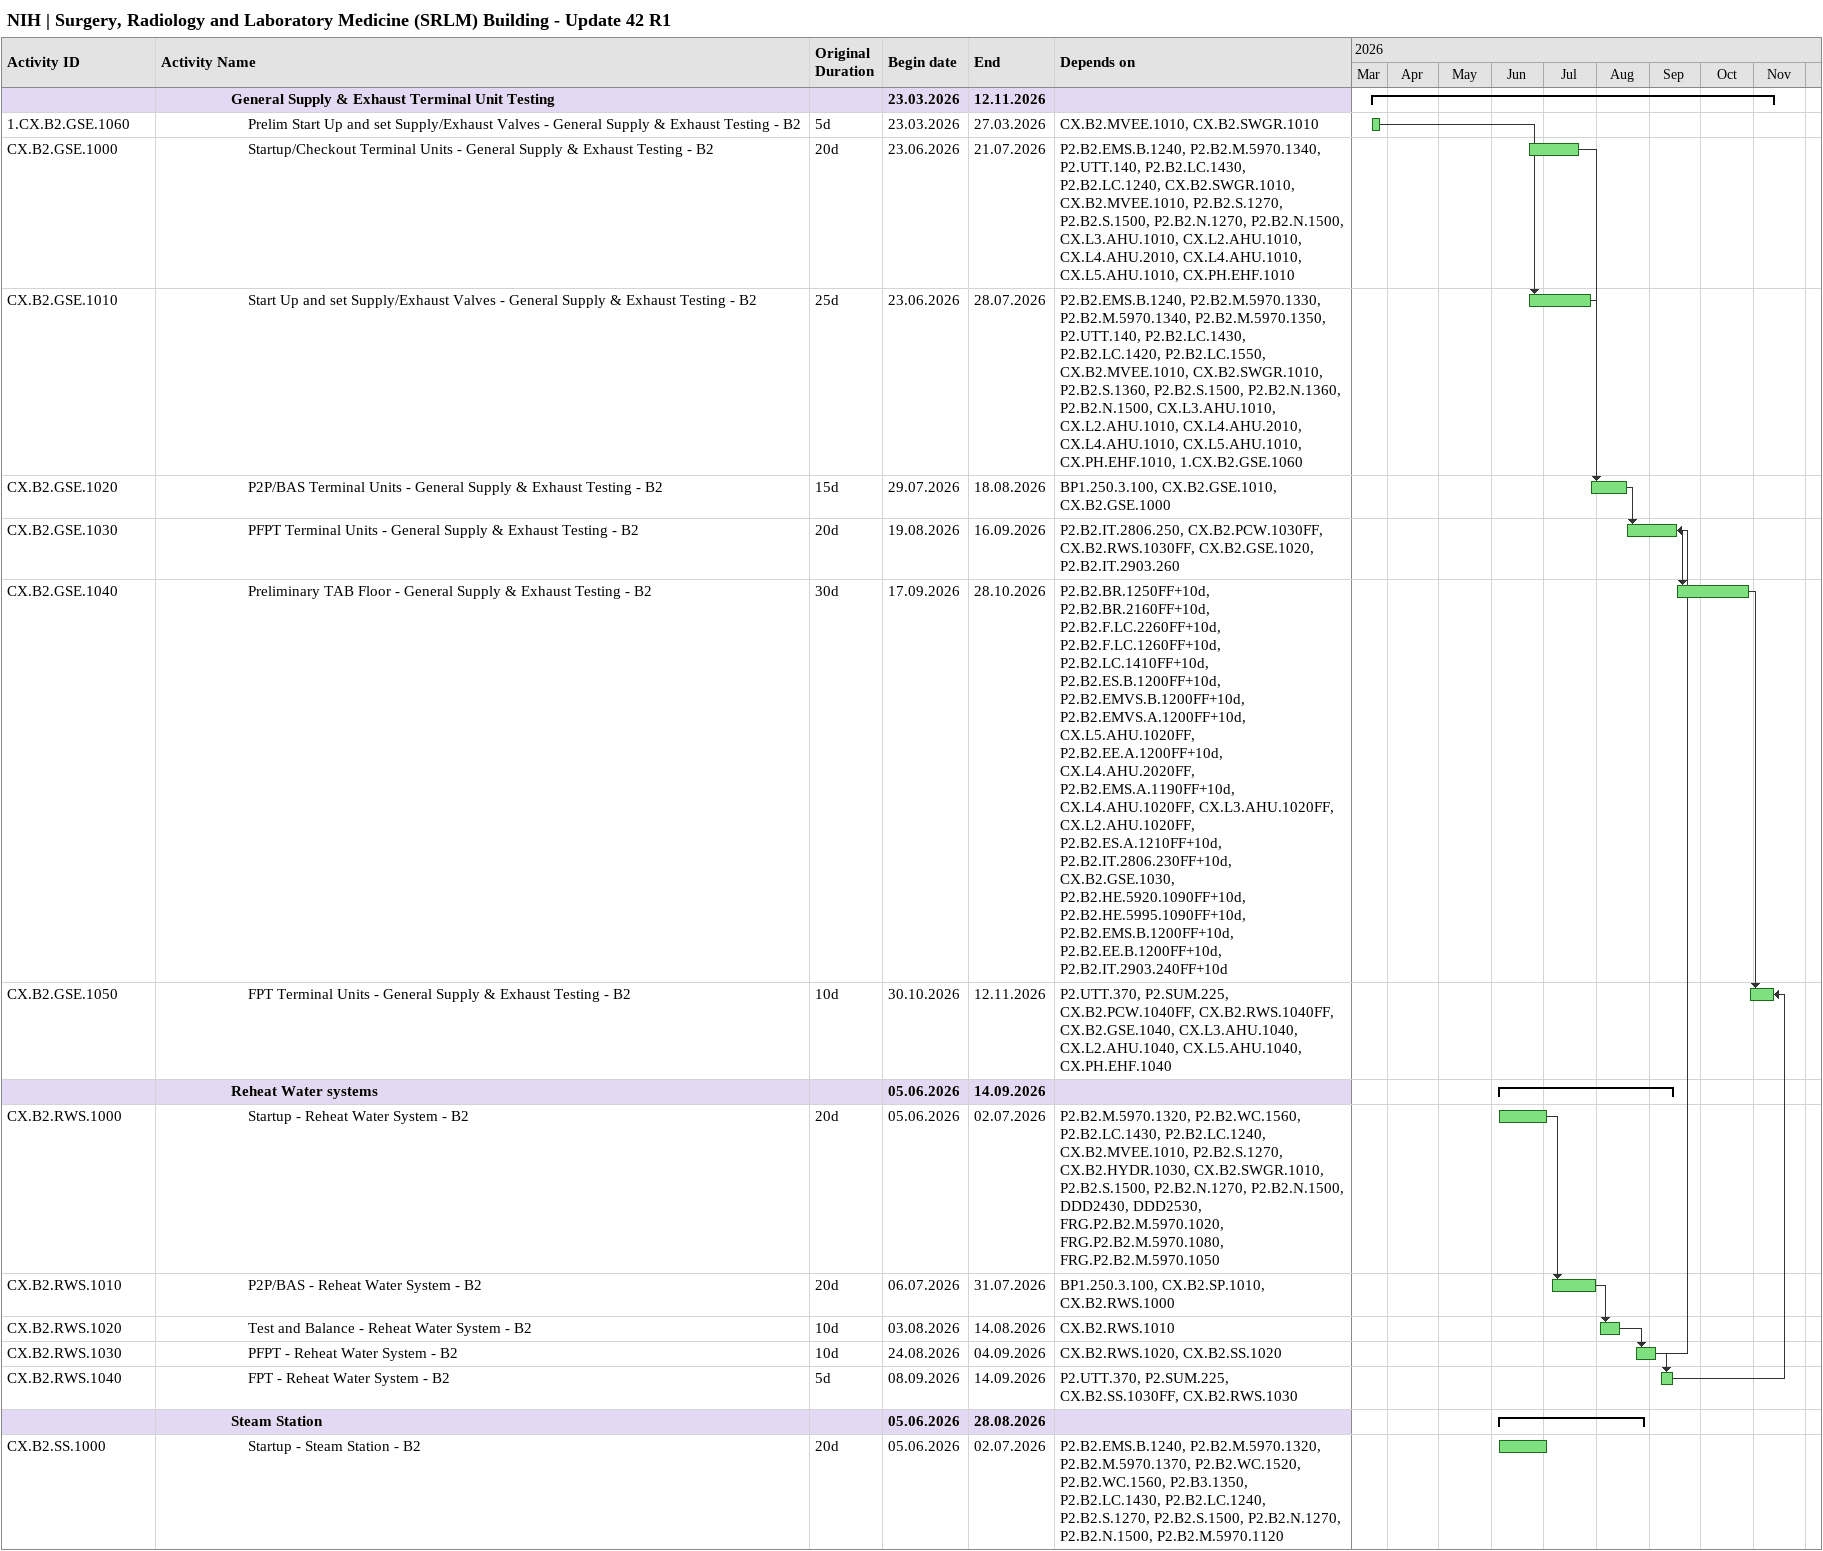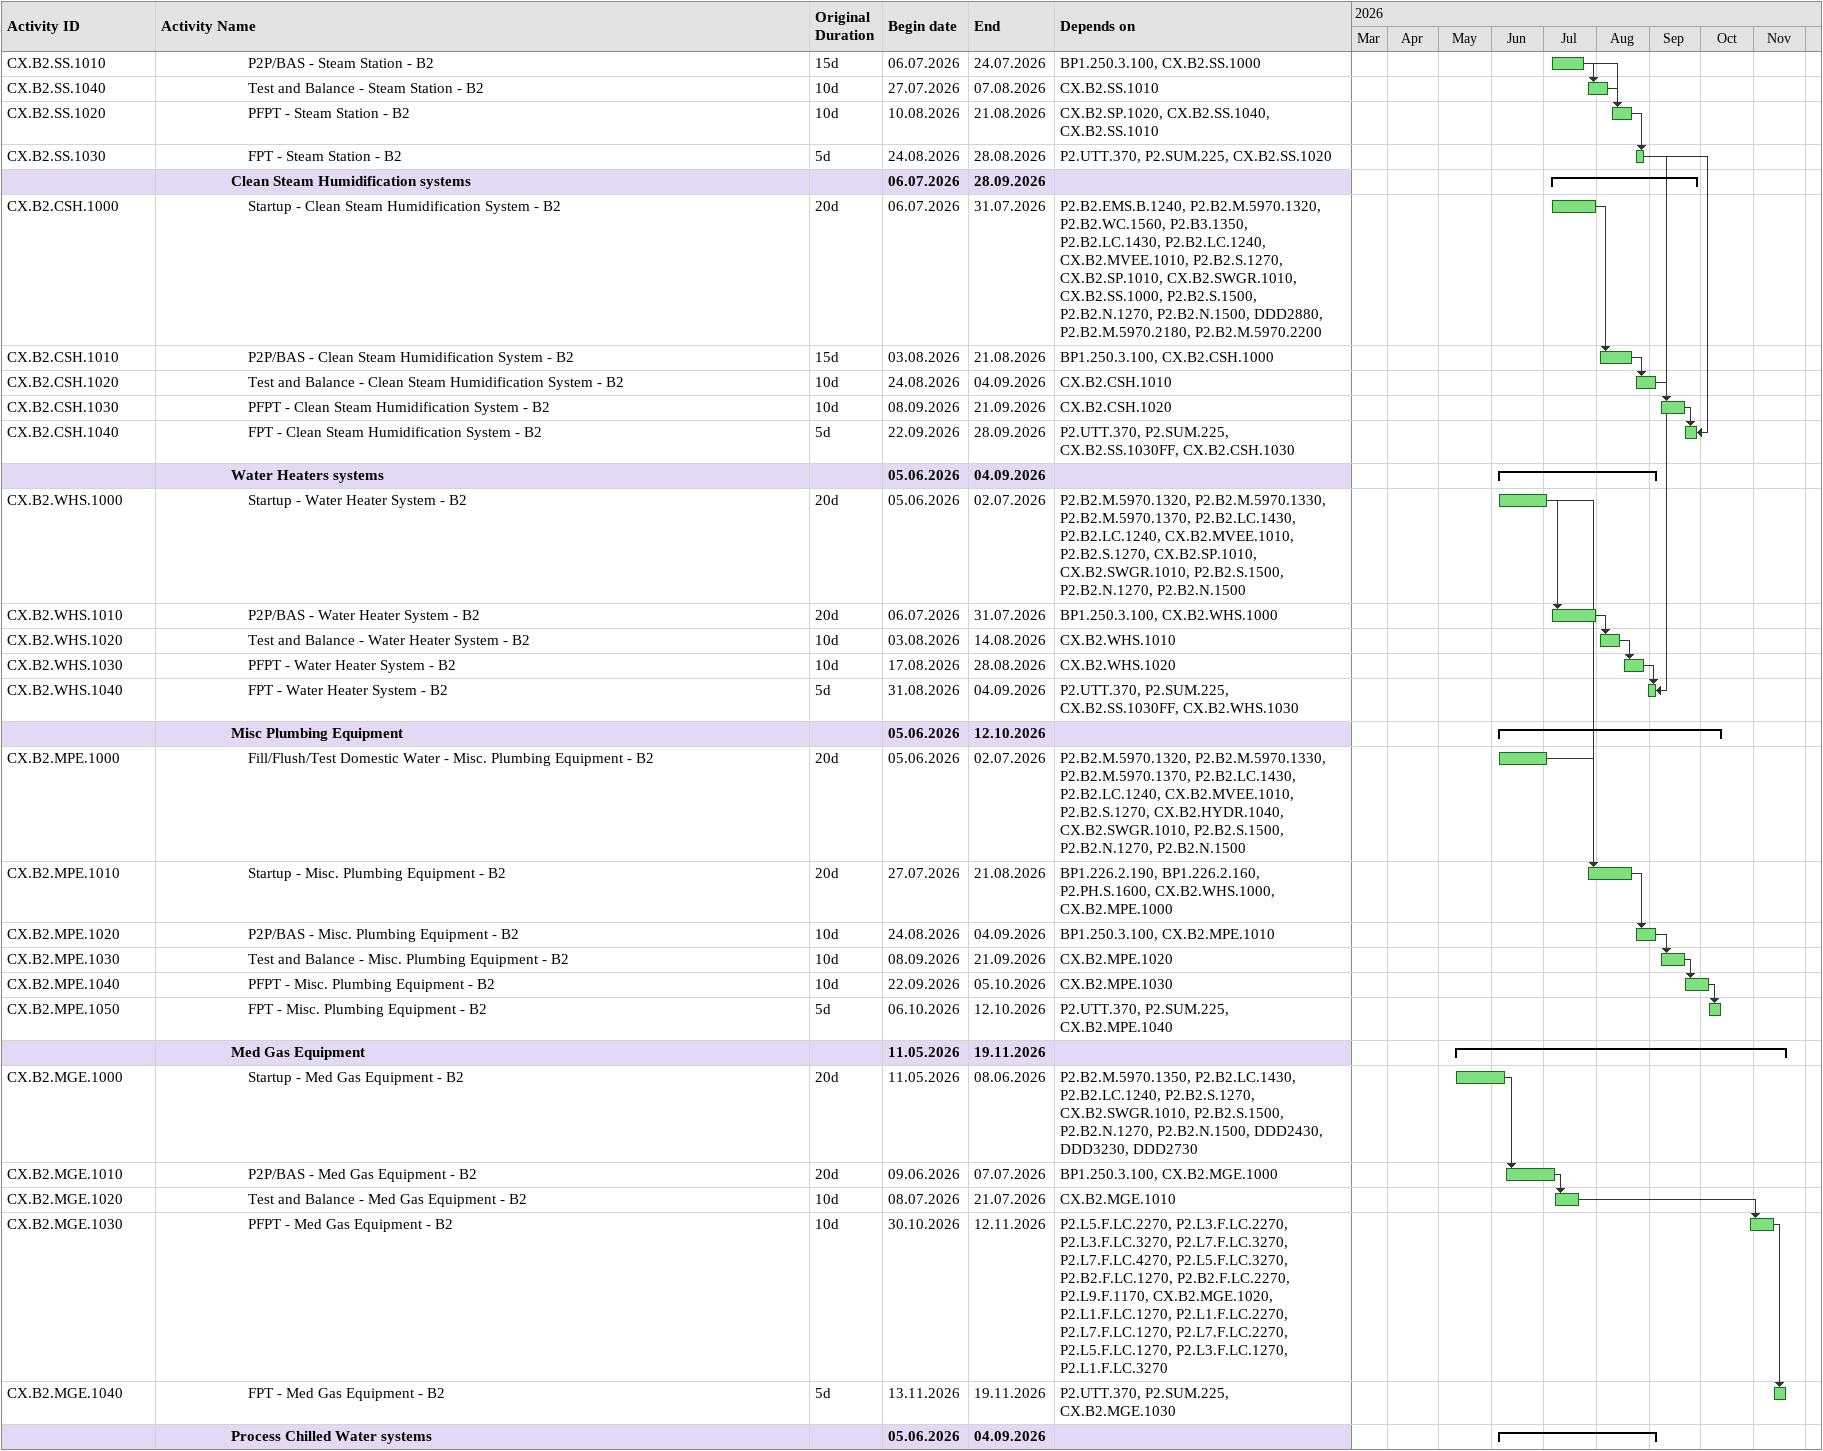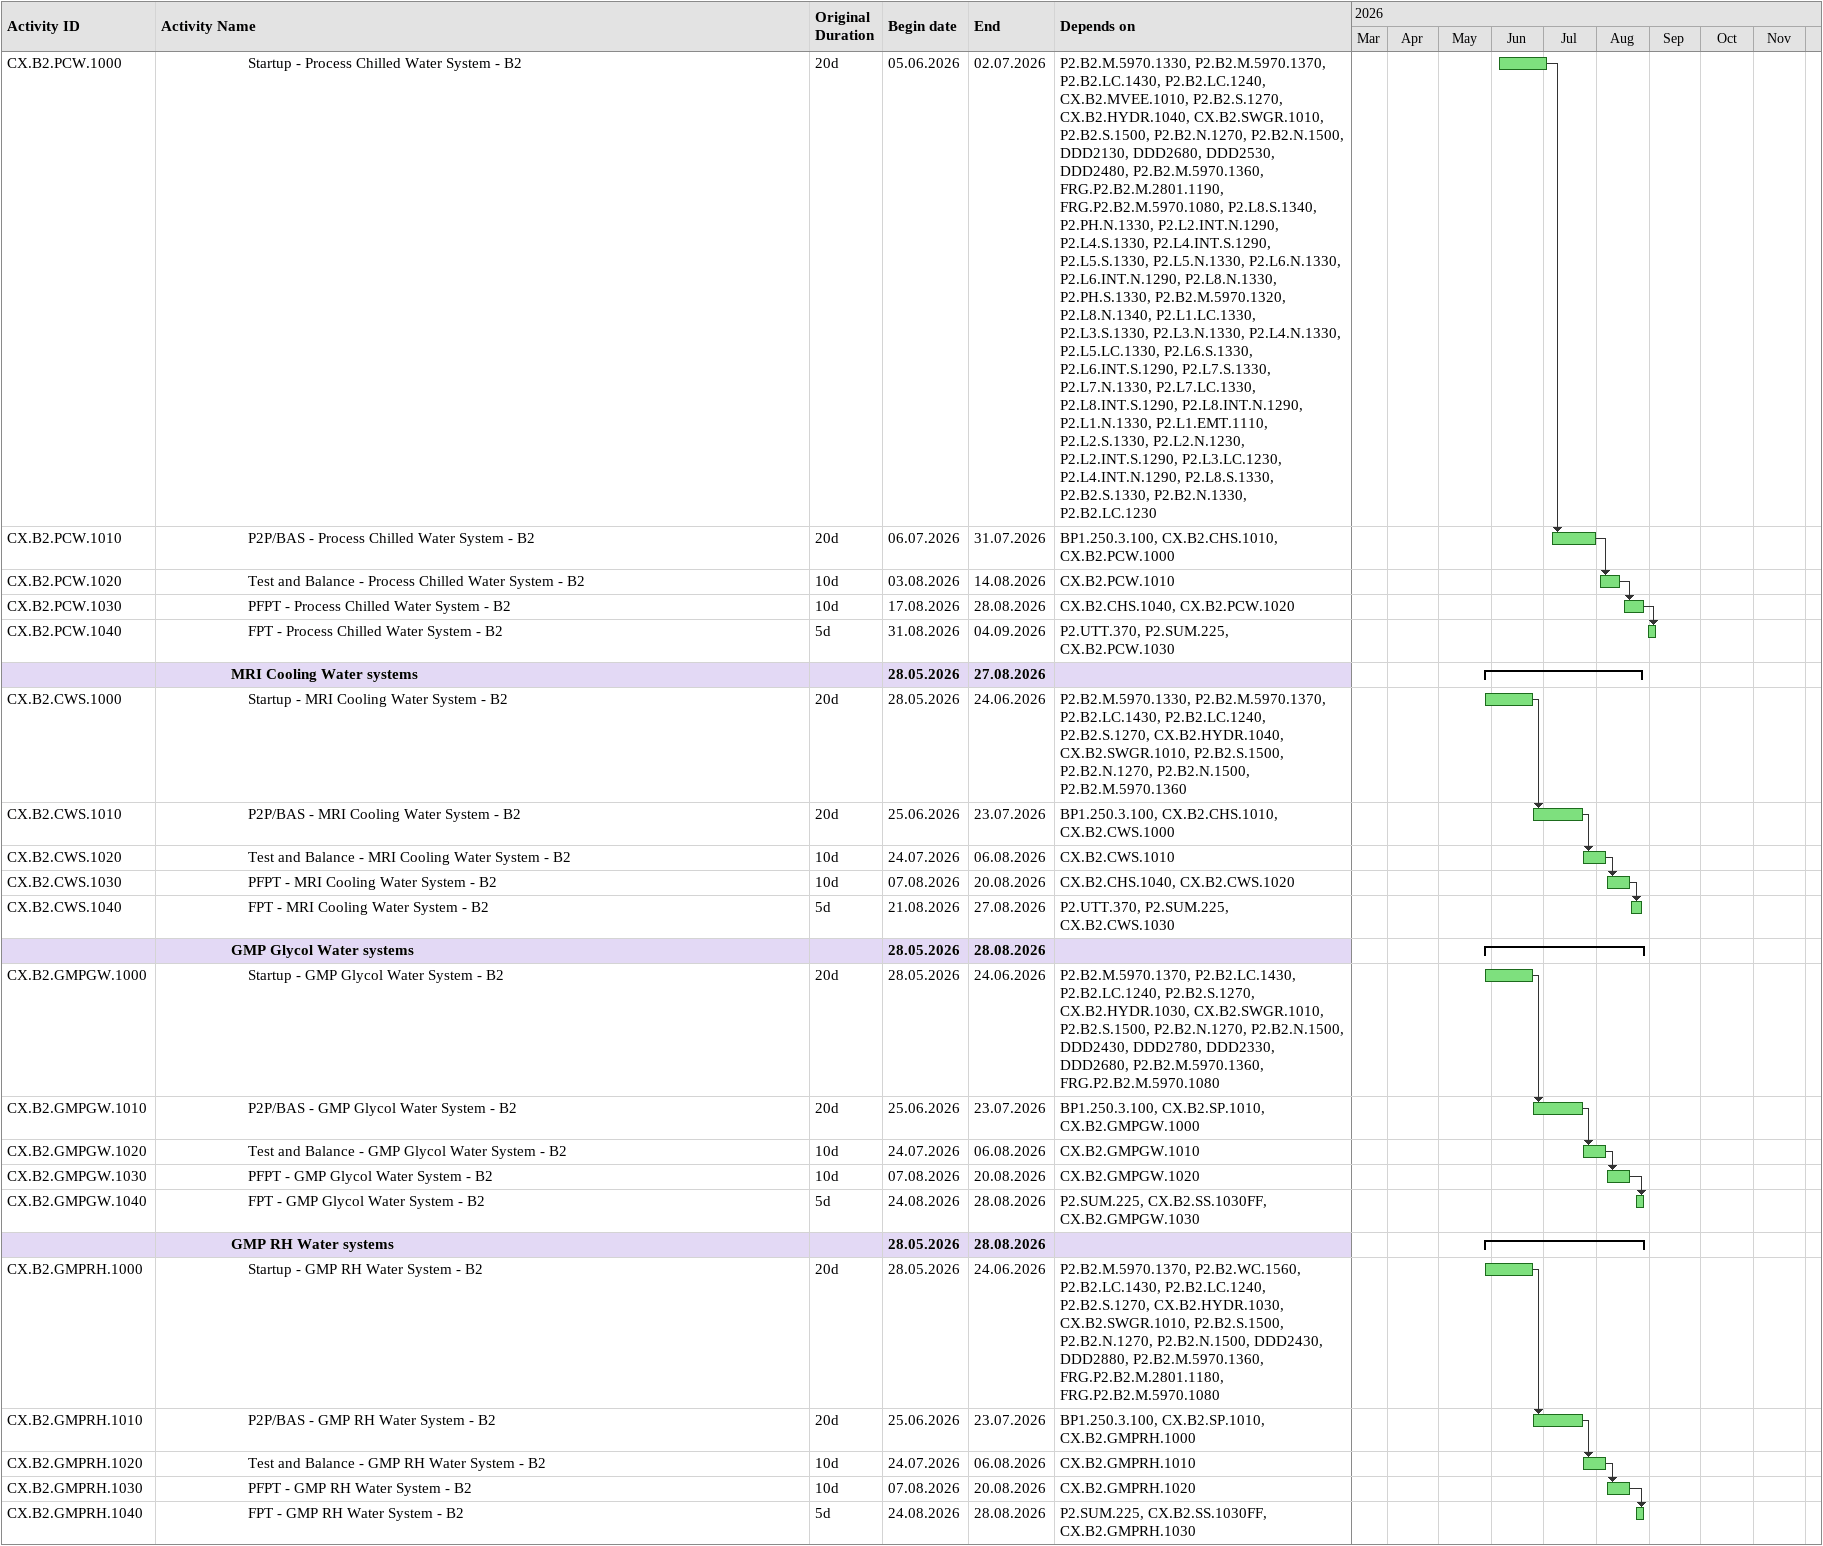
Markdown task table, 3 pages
NIH | Surgery, Radiology and Laboratory Medicine (SRLM) Building - Update 42 R1

| ID | Level | Task | Original duration | Start | Finish | Predecessors |
|---|---|---|---|---|---|---|
|  | 5 | **General Supply & Exhaust Terminal Unit Testing** |  | 2026-03-23 | 2026-11-12 |  |
| 1.CX.B2.GSE.1060 | 6 | Prelim Start Up and set Supply/Exhaust Valves - General Supply & Exhaust Testing - B2 | 5d | 2026-03-23 | 2026-03-27 | CX.B2.MVEE.1010, CX.B2.SWGR.1010 |
| CX.B2.GSE.1000 | 6 | Startup/Checkout Terminal Units - General Supply & Exhaust Testing - B2 | 20d | 2026-06-23 | 2026-07-21 | P2.B2.EMS.B.1240, P2.B2.M.5970.1340, P2.UTT.140, P2.B2.LC.1430, P2.B2.LC.1240, CX.B2.SWGR.1010, CX.B2.MVEE.1010, P2.B2.S.1270, P2.B2.S.1500, P2.B2.N.1270, P2.B2.N.1500, CX.L3.AHU.1010, CX.L2.AHU.1010, CX.L4.AHU.2010, CX.L4.AHU.1010, CX.L5.AHU.1010, CX.PH.EHF.1010 |
| CX.B2.GSE.1010 | 6 | Start Up and set Supply/Exhaust Valves - General Supply & Exhaust Testing - B2 | 25d | 2026-06-23 | 2026-07-28 | P2.B2.EMS.B.1240, P2.B2.M.5970.1330, P2.B2.M.5970.1340, P2.B2.M.5970.1350, P2.UTT.140, P2.B2.LC.1430, P2.B2.LC.1420, P2.B2.LC.1550, CX.B2.MVEE.1010, CX.B2.SWGR.1010, P2.B2.S.1360, P2.B2.S.1500, P2.B2.N.1360, P2.B2.N.1500, CX.L3.AHU.1010, CX.L2.AHU.1010, CX.L4.AHU.2010, CX.L4.AHU.1010, CX.L5.AHU.1010, CX.PH.EHF.1010, 1.CX.B2.GSE.1060 |
| CX.B2.GSE.1020 | 6 | P2P/BAS Terminal Units - General Supply & Exhaust Testing - B2 | 15d | 2026-07-29 | 2026-08-18 | BP1.250.3.100, CX.B2.GSE.1010, CX.B2.GSE.1000 |
| CX.B2.GSE.1030 | 6 | PFPT Terminal Units - General Supply & Exhaust Testing - B2 | 20d | 2026-08-19 | 2026-09-16 | P2.B2.IT.2806.250, CX.B2.PCW.1030FF, CX.B2.RWS.1030FF, CX.B2.GSE.1020, P2.B2.IT.2903.260 |
| CX.B2.GSE.1040 | 6 | Preliminary TAB Floor - General Supply & Exhaust Testing - B2 | 30d | 2026-09-17 | 2026-10-28 | P2.B2.BR.1250FF+10d, P2.B2.BR.2160FF+10d, P2.B2.F.LC.2260FF+10d, P2.B2.F.LC.1260FF+10d, P2.B2.LC.1410FF+10d, P2.B2.ES.B.1200FF+10d, P2.B2.EMVS.B.1200FF+10d, P2.B2.EMVS.A.1200FF+10d, CX.L5.AHU.1020FF, P2.B2.EE.A.1200FF+10d, CX.L4.AHU.2020FF, P2.B2.EMS.A.1190FF+10d, CX.L4.AHU.1020FF, CX.L3.AHU.1020FF, CX.L2.AHU.1020FF, P2.B2.ES.A.1210FF+10d, P2.B2.IT.2806.230FF+10d, CX.B2.GSE.1030, P2.B2.HE.5920.1090FF+10d, P2.B2.HE.5995.1090FF+10d, P2.B2.EMS.B.1200FF+10d, P2.B2.EE.B.1200FF+10d, P2.B2.IT.2903.240FF+10d |
| CX.B2.GSE.1050 | 6 | FPT Terminal Units - General Supply & Exhaust Testing - B2 | 10d | 2026-10-30 | 2026-11-12 | P2.UTT.370, P2.SUM.225, CX.B2.PCW.1040FF, CX.B2.RWS.1040FF, CX.B2.GSE.1040, CX.L3.AHU.1040, CX.L2.AHU.1040, CX.L5.AHU.1040, CX.PH.EHF.1040 |
|  | 5 | **Reheat Water systems** |  | 2026-06-05 | 2026-09-14 |  |
| CX.B2.RWS.1000 | 6 | Startup - Reheat Water System - B2 | 20d | 2026-06-05 | 2026-07-02 | P2.B2.M.5970.1320, P2.B2.WC.1560, P2.B2.LC.1430, P2.B2.LC.1240, CX.B2.MVEE.1010, P2.B2.S.1270, CX.B2.HYDR.1030, CX.B2.SWGR.1010, P2.B2.S.1500, P2.B2.N.1270, P2.B2.N.1500, DDD2430, DDD2530, FRG.P2.B2.M.5970.1020, FRG.P2.B2.M.5970.1080, FRG.P2.B2.M.5970.1050 |
| CX.B2.RWS.1010 | 6 | P2P/BAS - Reheat Water System - B2 | 20d | 2026-07-06 | 2026-07-31 | BP1.250.3.100, CX.B2.SP.1010, CX.B2.RWS.1000 |
| CX.B2.RWS.1020 | 6 | Test and Balance - Reheat Water System - B2 | 10d | 2026-08-03 | 2026-08-14 | CX.B2.RWS.1010 |
| CX.B2.RWS.1030 | 6 | PFPT - Reheat Water System - B2 | 10d | 2026-08-24 | 2026-09-04 | CX.B2.RWS.1020, CX.B2.SS.1020 |
| CX.B2.RWS.1040 | 6 | FPT - Reheat Water System - B2 | 5d | 2026-09-08 | 2026-09-14 | P2.UTT.370, P2.SUM.225, CX.B2.SS.1030FF, CX.B2.RWS.1030 |
|  | 5 | **Steam Station** |  | 2026-06-05 | 2026-08-28 |  |
| CX.B2.SS.1000 | 6 | Startup - Steam Station - B2 | 20d | 2026-06-05 | 2026-07-02 | P2.B2.EMS.B.1240, P2.B2.M.5970.1320, P2.B2.M.5970.1370, P2.B2.WC.1520, P2.B2.WC.1560, P2.B3.1350, P2.B2.LC.1430, P2.B2.LC.1240, P2.B2.S.1270, P2.B2.S.1500, P2.B2.N.1270, P2.B2.N.1500, P2.B2.M.5970.1120 |
| CX.B2.SS.1010 | 6 | P2P/BAS - Steam Station - B2 | 15d | 2026-07-06 | 2026-07-24 | BP1.250.3.100, CX.B2.SS.1000 |
| CX.B2.SS.1040 | 6 | Test and Balance - Steam Station - B2 | 10d | 2026-07-27 | 2026-08-07 | CX.B2.SS.1010 |
| CX.B2.SS.1020 | 6 | PFPT - Steam Station - B2 | 10d | 2026-08-10 | 2026-08-21 | CX.B2.SP.1020, CX.B2.SS.1040, CX.B2.SS.1010 |
| CX.B2.SS.1030 | 6 | FPT - Steam Station - B2 | 5d | 2026-08-24 | 2026-08-28 | P2.UTT.370, P2.SUM.225, CX.B2.SS.1020 |
|  | 5 | **Clean Steam Humidification systems** |  | 2026-07-06 | 2026-09-28 |  |
| CX.B2.CSH.1000 | 6 | Startup - Clean Steam Humidification System - B2 | 20d | 2026-07-06 | 2026-07-31 | P2.B2.EMS.B.1240, P2.B2.M.5970.1320, P2.B2.WC.1560, P2.B3.1350, P2.B2.LC.1430, P2.B2.LC.1240, CX.B2.MVEE.1010, P2.B2.S.1270, CX.B2.SP.1010, CX.B2.SWGR.1010, CX.B2.SS.1000, P2.B2.S.1500, P2.B2.N.1270, P2.B2.N.1500, DDD2880, P2.B2.M.5970.2180, P2.B2.M.5970.2200 |
| CX.B2.CSH.1010 | 6 | P2P/BAS - Clean Steam Humidification System - B2 | 15d | 2026-08-03 | 2026-08-21 | BP1.250.3.100, CX.B2.CSH.1000 |
| CX.B2.CSH.1020 | 6 | Test and Balance - Clean Steam Humidification System - B2 | 10d | 2026-08-24 | 2026-09-04 | CX.B2.CSH.1010 |
| CX.B2.CSH.1030 | 6 | PFPT - Clean Steam Humidification System - B2 | 10d | 2026-09-08 | 2026-09-21 | CX.B2.CSH.1020 |
| CX.B2.CSH.1040 | 6 | FPT - Clean Steam Humidification System - B2 | 5d | 2026-09-22 | 2026-09-28 | P2.UTT.370, P2.SUM.225, CX.B2.SS.1030FF, CX.B2.CSH.1030 |
|  | 5 | **Water Heaters systems** |  | 2026-06-05 | 2026-09-04 |  |
| CX.B2.WHS.1000 | 6 | Startup - Water Heater System - B2 | 20d | 2026-06-05 | 2026-07-02 | P2.B2.M.5970.1320, P2.B2.M.5970.1330, P2.B2.M.5970.1370, P2.B2.LC.1430, P2.B2.LC.1240, CX.B2.MVEE.1010, P2.B2.S.1270, CX.B2.SP.1010, CX.B2.SWGR.1010, P2.B2.S.1500, P2.B2.N.1270, P2.B2.N.1500 |
| CX.B2.WHS.1010 | 6 | P2P/BAS - Water Heater System - B2 | 20d | 2026-07-06 | 2026-07-31 | BP1.250.3.100, CX.B2.WHS.1000 |
| CX.B2.WHS.1020 | 6 | Test and Balance - Water Heater System - B2 | 10d | 2026-08-03 | 2026-08-14 | CX.B2.WHS.1010 |
| CX.B2.WHS.1030 | 6 | PFPT - Water Heater System - B2 | 10d | 2026-08-17 | 2026-08-28 | CX.B2.WHS.1020 |
| CX.B2.WHS.1040 | 6 | FPT - Water Heater System - B2 | 5d | 2026-08-31 | 2026-09-04 | P2.UTT.370, P2.SUM.225, CX.B2.SS.1030FF, CX.B2.WHS.1030 |
|  | 5 | **Misc Plumbing Equipment** |  | 2026-06-05 | 2026-10-12 |  |
| CX.B2.MPE.1000 | 6 | Fill/Flush/Test Domestic Water - Misc. Plumbing Equipment - B2 | 20d | 2026-06-05 | 2026-07-02 | P2.B2.M.5970.1320, P2.B2.M.5970.1330, P2.B2.M.5970.1370, P2.B2.LC.1430, P2.B2.LC.1240, CX.B2.MVEE.1010, P2.B2.S.1270, CX.B2.HYDR.1040, CX.B2.SWGR.1010, P2.B2.S.1500, P2.B2.N.1270, P2.B2.N.1500 |
| CX.B2.MPE.1010 | 6 | Startup - Misc. Plumbing Equipment - B2 | 20d | 2026-07-27 | 2026-08-21 | BP1.226.2.190, BP1.226.2.160, P2.PH.S.1600, CX.B2.WHS.1000, CX.B2.MPE.1000 |
| CX.B2.MPE.1020 | 6 | P2P/BAS - Misc. Plumbing Equipment - B2 | 10d | 2026-08-24 | 2026-09-04 | BP1.250.3.100, CX.B2.MPE.1010 |
| CX.B2.MPE.1030 | 6 | Test and Balance - Misc. Plumbing Equipment - B2 | 10d | 2026-09-08 | 2026-09-21 | CX.B2.MPE.1020 |
| CX.B2.MPE.1040 | 6 | PFPT - Misc. Plumbing Equipment - B2 | 10d | 2026-09-22 | 2026-10-05 | CX.B2.MPE.1030 |
| CX.B2.MPE.1050 | 6 | FPT - Misc. Plumbing Equipment - B2 | 5d | 2026-10-06 | 2026-10-12 | P2.UTT.370, P2.SUM.225, CX.B2.MPE.1040 |
|  | 5 | **Med Gas Equipment** |  | 2026-05-11 | 2026-11-19 |  |
| CX.B2.MGE.1000 | 6 | Startup - Med Gas Equipment - B2 | 20d | 2026-05-11 | 2026-06-08 | P2.B2.M.5970.1350, P2.B2.LC.1430, P2.B2.LC.1240, P2.B2.S.1270, CX.B2.SWGR.1010, P2.B2.S.1500, P2.B2.N.1270, P2.B2.N.1500, DDD2430, DDD3230, DDD2730 |
| CX.B2.MGE.1010 | 6 | P2P/BAS - Med Gas Equipment - B2 | 20d | 2026-06-09 | 2026-07-07 | BP1.250.3.100, CX.B2.MGE.1000 |
| CX.B2.MGE.1020 | 6 | Test and Balance - Med Gas Equipment - B2 | 10d | 2026-07-08 | 2026-07-21 | CX.B2.MGE.1010 |
| CX.B2.MGE.1030 | 6 | PFPT - Med Gas Equipment - B2 | 10d | 2026-10-30 | 2026-11-12 | P2.L5.F.LC.2270, P2.L3.F.LC.2270, P2.L3.F.LC.3270, P2.L7.F.LC.3270, P2.L7.F.LC.4270, P2.L5.F.LC.3270, P2.B2.F.LC.1270, P2.B2.F.LC.2270, P2.L9.F.1170, CX.B2.MGE.1020, P2.L1.F.LC.1270, P2.L1.F.LC.2270, P2.L7.F.LC.1270, P2.L7.F.LC.2270, P2.L5.F.LC.1270, P2.L3.F.LC.1270, P2.L1.F.LC.3270 |
| CX.B2.MGE.1040 | 6 | FPT - Med Gas Equipment - B2 | 5d | 2026-11-13 | 2026-11-19 | P2.UTT.370, P2.SUM.225, CX.B2.MGE.1030 |
|  | 5 | **Process Chilled Water systems** |  | 2026-06-05 | 2026-09-04 |  |
| CX.B2.PCW.1000 | 6 | Startup - Process Chilled Water System - B2 | 20d | 2026-06-05 | 2026-07-02 | P2.B2.M.5970.1330, P2.B2.M.5970.1370, P2.B2.LC.1430, P2.B2.LC.1240, CX.B2.MVEE.1010, P2.B2.S.1270, CX.B2.HYDR.1040, CX.B2.SWGR.1010, P2.B2.S.1500, P2.B2.N.1270, P2.B2.N.1500, DDD2130, DDD2680, DDD2530, DDD2480, P2.B2.M.5970.1360, FRG.P2.B2.M.2801.1190, FRG.P2.B2.M.5970.1080, P2.L8.S.1340, P2.PH.N.1330, P2.L2.INT.N.1290, P2.L4.S.1330, P2.L4.INT.S.1290, P2.L5.S.1330, P2.L5.N.1330, P2.L6.N.1330, P2.L6.INT.N.1290, P2.L8.N.1330, P2.PH.S.1330, P2.B2.M.5970.1320, P2.L8.N.1340, P2.L1.LC.1330, P2.L3.S.1330, P2.L3.N.1330, P2.L4.N.1330, P2.L5.LC.1330, P2.L6.S.1330, P2.L6.INT.S.1290, P2.L7.S.1330, P2.L7.N.1330, P2.L7.LC.1330, P2.L8.INT.S.1290, P2.L8.INT.N.1290, P2.L1.N.1330, P2.L1.EMT.1110, P2.L2.S.1330, P2.L2.N.1230, P2.L2.INT.S.1290, P2.L3.LC.1230, P2.L4.INT.N.1290, P2.L8.S.1330, P2.B2.S.1330, P2.B2.N.1330, P2.B2.LC.1230 |
| CX.B2.PCW.1010 | 6 | P2P/BAS - Process Chilled Water System - B2 | 20d | 2026-07-06 | 2026-07-31 | BP1.250.3.100, CX.B2.CHS.1010, CX.B2.PCW.1000 |
| CX.B2.PCW.1020 | 6 | Test and Balance - Process Chilled Water System - B2 | 10d | 2026-08-03 | 2026-08-14 | CX.B2.PCW.1010 |
| CX.B2.PCW.1030 | 6 | PFPT - Process Chilled Water System - B2 | 10d | 2026-08-17 | 2026-08-28 | CX.B2.CHS.1040, CX.B2.PCW.1020 |
| CX.B2.PCW.1040 | 6 | FPT - Process Chilled Water System - B2 | 5d | 2026-08-31 | 2026-09-04 | P2.UTT.370, P2.SUM.225, CX.B2.PCW.1030 |
|  | 5 | **MRI Cooling Water systems** |  | 2026-05-28 | 2026-08-27 |  |
| CX.B2.CWS.1000 | 6 | Startup - MRI Cooling Water System - B2 | 20d | 2026-05-28 | 2026-06-24 | P2.B2.M.5970.1330, P2.B2.M.5970.1370, P2.B2.LC.1430, P2.B2.LC.1240, P2.B2.S.1270, CX.B2.HYDR.1040, CX.B2.SWGR.1010, P2.B2.S.1500, P2.B2.N.1270, P2.B2.N.1500, P2.B2.M.5970.1360 |
| CX.B2.CWS.1010 | 6 | P2P/BAS - MRI Cooling Water System - B2 | 20d | 2026-06-25 | 2026-07-23 | BP1.250.3.100, CX.B2.CHS.1010, CX.B2.CWS.1000 |
| CX.B2.CWS.1020 | 6 | Test and Balance - MRI Cooling Water System - B2 | 10d | 2026-07-24 | 2026-08-06 | CX.B2.CWS.1010 |
| CX.B2.CWS.1030 | 6 | PFPT - MRI Cooling Water System - B2 | 10d | 2026-08-07 | 2026-08-20 | CX.B2.CHS.1040, CX.B2.CWS.1020 |
| CX.B2.CWS.1040 | 6 | FPT - MRI Cooling Water System - B2 | 5d | 2026-08-21 | 2026-08-27 | P2.UTT.370, P2.SUM.225, CX.B2.CWS.1030 |
|  | 5 | **GMP Glycol Water systems** |  | 2026-05-28 | 2026-08-28 |  |
| CX.B2.GMPGW.1000 | 6 | Startup - GMP Glycol Water System - B2 | 20d | 2026-05-28 | 2026-06-24 | P2.B2.M.5970.1370, P2.B2.LC.1430, P2.B2.LC.1240, P2.B2.S.1270, CX.B2.HYDR.1030, CX.B2.SWGR.1010, P2.B2.S.1500, P2.B2.N.1270, P2.B2.N.1500, DDD2430, DDD2780, DDD2330, DDD2680, P2.B2.M.5970.1360, FRG.P2.B2.M.5970.1080 |
| CX.B2.GMPGW.1010 | 6 | P2P/BAS - GMP Glycol Water System - B2 | 20d | 2026-06-25 | 2026-07-23 | BP1.250.3.100, CX.B2.SP.1010, CX.B2.GMPGW.1000 |
| CX.B2.GMPGW.1020 | 6 | Test and Balance - GMP Glycol Water System - B2 | 10d | 2026-07-24 | 2026-08-06 | CX.B2.GMPGW.1010 |
| CX.B2.GMPGW.1030 | 6 | PFPT - GMP Glycol Water System - B2 | 10d | 2026-08-07 | 2026-08-20 | CX.B2.GMPGW.1020 |
| CX.B2.GMPGW.1040 | 6 | FPT - GMP Glycol Water System - B2 | 5d | 2026-08-24 | 2026-08-28 | P2.SUM.225, CX.B2.SS.1030FF, CX.B2.GMPGW.1030 |
|  | 5 | **GMP RH Water systems** |  | 2026-05-28 | 2026-08-28 |  |
| CX.B2.GMPRH.1000 | 6 | Startup - GMP RH Water System - B2 | 20d | 2026-05-28 | 2026-06-24 | P2.B2.M.5970.1370, P2.B2.WC.1560, P2.B2.LC.1430, P2.B2.LC.1240, P2.B2.S.1270, CX.B2.HYDR.1030, CX.B2.SWGR.1010, P2.B2.S.1500, P2.B2.N.1270, P2.B2.N.1500, DDD2430, DDD2880, P2.B2.M.5970.1360, FRG.P2.B2.M.2801.1180, FRG.P2.B2.M.5970.1080 |
| CX.B2.GMPRH.1010 | 6 | P2P/BAS - GMP RH Water System - B2 | 20d | 2026-06-25 | 2026-07-23 | BP1.250.3.100, CX.B2.SP.1010, CX.B2.GMPRH.1000 |
| CX.B2.GMPRH.1020 | 6 | Test and Balance - GMP RH Water System - B2 | 10d | 2026-07-24 | 2026-08-06 | CX.B2.GMPRH.1010 |
| CX.B2.GMPRH.1030 | 6 | PFPT - GMP RH Water System - B2 | 10d | 2026-08-07 | 2026-08-20 | CX.B2.GMPRH.1020 |
| CX.B2.GMPRH.1040 | 6 | FPT - GMP RH Water System - B2 | 5d | 2026-08-24 | 2026-08-28 | P2.SUM.225, CX.B2.SS.1030FF, CX.B2.GMPRH.1030 |
